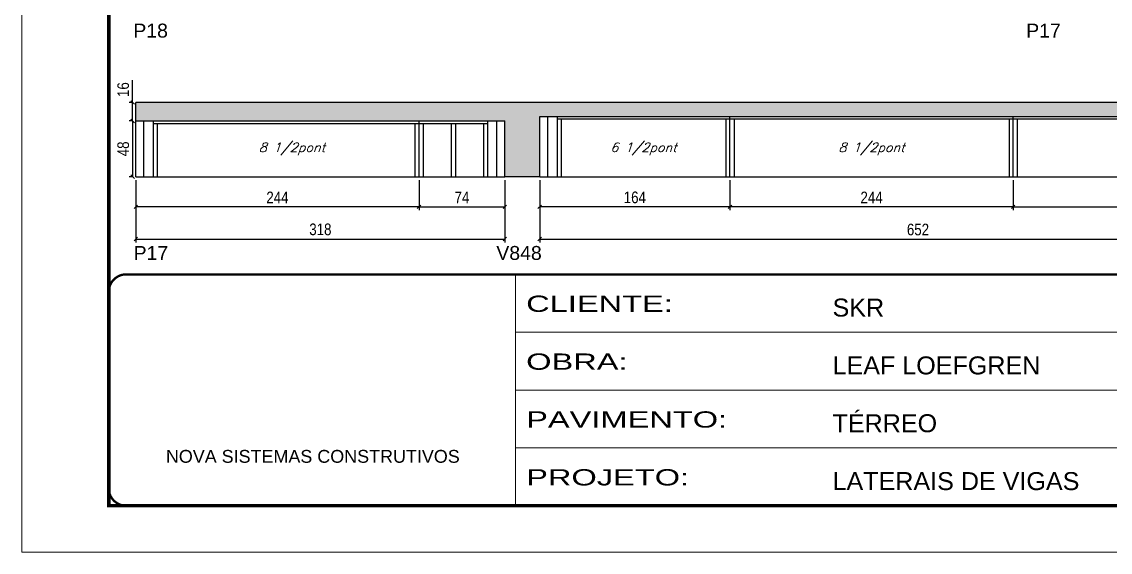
# Model space of a CAD drawing. Extents: x 3309 to 9590, y -2522 to 14608.
# Drawn here: x 6493 to 7431, y 10112 to 10569 of the extents above; entities that cross this region are included whole.
import ezdxf

# ---------------------------------------------------------------- set-up
doc = ezdxf.new("R2010")
doc.units = 0
doc.linetypes.add('CONTINUO', pattern=[0])
doc.linetypes.add('DASHED', pattern=[0.75, 0.5, -0.25])
for name, color, linetype in [('5', 5, 'Continuous'), ('COTA', 241, 'Continuous'), ('Painéis', 200, 'Continuous'), ('SARR_2.2x7', 40, 'Continuous'), ('SARR_3.5x7', 81, 'Continuous'), ('texto', 7, 'Continuous')]:
    doc.layers.add(name, color=color, linetype=linetype)
doc.layers.add('Folhas', color=255, linetype='Continuous', lineweight=9)
doc.layers.add('SARRAFO DE PRESSAO', color=251, linetype='DASHED', lineweight=9)
doc.styles.add('ARIAL', font='arial.ttf')
doc.styles.add('COTA TECNICA', font='techl___.ttf', dxfattribs={"height": 10})
doc.styles.add('Romans', font='romans.shx')
doc.styles.get("Standard").update_dxf_attribs({"font": 'arial.ttf'})
doc.styles.add('Tecnologia', font='')
doc.styles.get('Tecnologia').set_extended_font_data('Forgotten Futurist')
doc.dimstyles.new('PAINEL', dxfattribs={"dimtxt": 10, "dimasz": 3, "dimexe": 3, "dimexo": 3, "dimgap": 3, "dimtad": 1, "dimdec": 1, "dimzin": 12, "dimdsep": 46, "dimtxsty": 'COTA TECNICA', "dimblk1": 'OBLIQUE', "dimblk2": 'OBLIQUE', "dimsah": 1, "dimcen": 0.9, "dimclrd": 4, "dimclre": 4, "dimclrt": 240, "dimadec": 1, "dimazin": 3, "dimtfac": 1, "dimtdec": 1, "dimtmove": 0, "dimatfit": 3, "dimfxl": 1, "dimtolj": 1, "dimtzin": 12, "dimarcsym": 0})

# ---------------------------------------------------------------- blocks, each defined once
blk = doc.blocks.new('9999999999')
at = {"color": 30, "linetype": 'CONTINUO'}
for p, q in [((98564.56, 34230.21), (98564.56, 34429.45)), ((98564.56, 34379.64), (99583.98, 34379.64)), ((98564.56, 34329.83), (99487.98, 34329.83)), ((98564.56, 34280.02), (99487.98, 34280.02))]:
    blk.add_line(p, q, dxfattribs=at)
at = {"color": 30, "linetype": 'CONTINUO', "const_width": 2}
blk.add_lwpolyline([(99583.98, 34230.21), (99583.98, 34414.45, 0.414214), (99568.98, 34429.45), (98228.98, 34429.45, 0.414214), (98213.98, 34414.45), (98213.98, 34245.21, 0.414214), (98228.98, 34230.21), (99583.98, 34230.21)], format="xyb", dxfattribs=at)
at = {"layer": 'Folhas'}
blk.add_lwpolyline([(98138.98, 34190.21), (99623.98, 34190.21), (99623.98, 35240.21), (98138.98, 35240.21)], close=True, dxfattribs=at)
at = {"layer": 'Folhas', "color": 30, "const_width": 3}
blk.add_lwpolyline([(98213.98, 34230.21), (99583.98, 34230.21), (99583.98, 35200.21), (98213.98, 35200.21)], close=True, dxfattribs=at)
at = {"color": 7, "linetype": 'Continuous', "ltscale": 5, "style": 'ARIAL'}
for s, height, p in [('SKR', 15.483, (98837.68, 34393.13)), ('LEAF LOEFGREN', 15.4829, (98837.68, 34343.32)), ('TÉRREO', 15.483, (98837.68, 34293.51)), ('NOVA SISTEMAS CONSTRUTIVOS', 11.0592, (98263.19, 34267.21)), ('LATERAIS DE VIGAS', 15.4829, (98837.68, 34243.7))]:
    blk.add_text(s, height=height, dxfattribs=at).set_placement(p)
at = {"layer": 'Folhas', "color": 7, "style": 'Tecnologia', "width": 1.5}
for s, p in [('CLIENTE:', (98573.65, 34397.17)), ('OBRA:', (98573.65, 34347.31)), ('PAVIMENTO:', (98573.65, 34297.5)), ('PROJETO:', (98573.65, 34247.69))]:
    blk.add_text(s, height=14, dxfattribs=at).set_placement(p)
blk = doc.blocks.new('_Oblique')
at = {"color": 0, "linetype": 'ByBlock', "lineweight": -2}
blk.add_line((-0.5, -0.5), (0.5, 0.5), dxfattribs=at)
blk = doc.blocks.new('*D1822')
at = {"layer": 'COTA', "color": 4, "linetype": 'ByBlock', "lineweight": -2, "transparency": 16777216}
for p, q in [((7347.19, 10432.44), (7347.19, 10406.53)), ((7591.19, 10432.44), (7591.19, 10406.53)), ((7347.19, 10409.53), (7591.19, 10409.53))]:
    blk.add_line(p, q, dxfattribs=at)
at = {"layer": 'Defpoints', "color": 0, "linetype": 'ByBlock', "transparency": 16777216}
for p in [(7347.19, 10435.44), (7591.19, 10435.44), (7591.19, 10409.53)]:
    blk.add_point(p, dxfattribs=at)
at = {"layer": 'COTA', "color": 4, "linetype": 'ByBlock', "lineweight": -2, "transparency": 16777216, "xscale": 3, "yscale": 3, "zscale": 3, "rotation": 180}
blk.add_blockref('_Oblique', (7347.19, 10409.53), dxfattribs=at)
at = {"layer": 'COTA', "color": 4, "linetype": 'ByBlock', "lineweight": -2, "transparency": 16777216, "xscale": 3, "yscale": 3, "zscale": 3}
blk.add_blockref('_Oblique', (7591.19, 10409.53), dxfattribs=at)
at = {"layer": 'COTA', "color": 240, "linetype": 'ByBlock', "transparency": 16777216, "insert": (7469.19, 10417.6), "char_height": 10, "attachment_point": 5, "style": 'COTA TECNICA'}
blk.add_mtext('\\A1;244', dxfattribs=at)
blk = doc.blocks.new('*D1828')
at = {"layer": 'COTA', "color": 4, "linetype": 'ByBlock', "lineweight": -2, "transparency": 16777216}
for p, q in [((6939.19, 10432.44), (6939.19, 10378.82)), ((7591.19, 10432.44), (7591.19, 10378.82)), ((6939.19, 10381.82), (7591.19, 10381.82))]:
    blk.add_line(p, q, dxfattribs=at)
at = {"layer": 'Defpoints', "color": 0, "linetype": 'ByBlock', "transparency": 16777216}
for p in [(6939.19, 10435.44), (7591.19, 10435.44), (7591.19, 10381.82)]:
    blk.add_point(p, dxfattribs=at)
at = {"layer": 'COTA', "color": 4, "linetype": 'ByBlock', "lineweight": -2, "transparency": 16777216, "xscale": 3, "yscale": 3, "zscale": 3, "rotation": 180}
blk.add_blockref('_Oblique', (6939.19, 10381.82), dxfattribs=at)
at = {"layer": 'COTA', "color": 4, "linetype": 'ByBlock', "lineweight": -2, "transparency": 16777216, "xscale": 3, "yscale": 3, "zscale": 3}
blk.add_blockref('_Oblique', (7591.19, 10381.82), dxfattribs=at)
at = {"layer": 'COTA', "color": 240, "linetype": 'ByBlock', "transparency": 16777216, "insert": (7265.19, 10389.93), "char_height": 10, "attachment_point": 5, "style": 'COTA TECNICA'}
blk.add_mtext('\\A1;652', dxfattribs=at)
blk = doc.blocks.new('*D1823')
at = {"layer": 'COTA', "color": 4, "lineweight": -2, "transparency": 16777216}
for p, q in [((7103.19, 10432.44), (7103.19, 10406.53)), ((7347.19, 10432.44), (7347.19, 10406.53)), ((7347.19, 10409.53), (7103.19, 10409.53))]:
    blk.add_line(p, q, dxfattribs=at)
at = {"layer": 'Defpoints', "color": 0, "transparency": 16777216}
for p in [(7103.19, 10435.44, 0), (7347.19, 10435.44, 0), (7103.19, 10409.53)]:
    blk.add_point(p, dxfattribs=at)
at = {"layer": 'COTA', "color": 4, "lineweight": -2, "transparency": 16777216, "xscale": 3, "yscale": 3, "zscale": 3, "rotation": 180}
blk.add_blockref('_Oblique', (7103.19, 10409.53), dxfattribs=at)
at = {"layer": 'COTA', "color": 4, "lineweight": -2, "transparency": 16777216, "xscale": 3, "yscale": 3, "zscale": 3}
blk.add_blockref('_Oblique', (7347.19, 10409.53), dxfattribs=at)
at = {"layer": 'COTA', "color": 240, "transparency": 16777216, "insert": (7225.19, 10417.6), "char_height": 10, "attachment_point": 5, "style": 'COTA TECNICA'}
blk.add_mtext('\\A1;244', dxfattribs=at)
blk = doc.blocks.new('*D1829')
at = {"layer": 'COTA', "color": 4, "lineweight": -2, "transparency": 16777216}
for p, q in [((6939.19, 10432.44), (6939.19, 10406.53)), ((7103.19, 10432.44), (7103.19, 10406.53)), ((7103.19, 10409.53), (6939.19, 10409.53))]:
    blk.add_line(p, q, dxfattribs=at)
at = {"layer": 'Defpoints', "color": 0, "transparency": 16777216}
for p in [(6939.19, 10435.44, 0), (7103.19, 10435.44, 0), (6939.19, 10409.53)]:
    blk.add_point(p, dxfattribs=at)
at = {"layer": 'COTA', "color": 4, "lineweight": -2, "transparency": 16777216, "xscale": 3, "yscale": 3, "zscale": 3, "rotation": 180}
blk.add_blockref('_Oblique', (6939.19, 10409.53), dxfattribs=at)
at = {"layer": 'COTA', "color": 4, "lineweight": -2, "transparency": 16777216, "xscale": 3, "yscale": 3, "zscale": 3}
blk.add_blockref('_Oblique', (7103.19, 10409.53), dxfattribs=at)
at = {"layer": 'COTA', "color": 240, "transparency": 16777216, "insert": (7021.19, 10417.63), "char_height": 10, "attachment_point": 5, "style": 'COTA TECNICA'}
blk.add_mtext('\\A1;164', dxfattribs=at)
blk = doc.blocks.new('*D1824')
at = {"layer": 'COTA', "color": 4, "linetype": 'ByBlock', "lineweight": -2, "transparency": 16777216}
for p, q in [((6835.19, 10432.44), (6835.19, 10406.53)), ((6909.19, 10432.44), (6909.19, 10406.53)), ((6835.19, 10409.53), (6909.19, 10409.53))]:
    blk.add_line(p, q, dxfattribs=at)
at = {"layer": 'Defpoints', "color": 0, "linetype": 'ByBlock', "transparency": 16777216}
for p in [(6835.19, 10435.44), (6909.19, 10435.44), (6909.19, 10409.53)]:
    blk.add_point(p, dxfattribs=at)
at = {"layer": 'COTA', "color": 4, "linetype": 'ByBlock', "lineweight": -2, "transparency": 16777216, "xscale": 3, "yscale": 3, "zscale": 3, "rotation": 180}
blk.add_blockref('_Oblique', (6835.19, 10409.53), dxfattribs=at)
at = {"layer": 'COTA', "color": 4, "linetype": 'ByBlock', "lineweight": -2, "transparency": 16777216, "xscale": 3, "yscale": 3, "zscale": 3}
blk.add_blockref('_Oblique', (6909.19, 10409.53), dxfattribs=at)
at = {"layer": 'COTA', "color": 240, "linetype": 'ByBlock', "transparency": 16777216, "insert": (6872.19, 10417.6), "char_height": 10, "attachment_point": 5, "style": 'COTA TECNICA'}
blk.add_mtext('\\A1;74', dxfattribs=at)
blk = doc.blocks.new('*D1830')
at = {"layer": 'COTA', "color": 4, "linetype": 'ByBlock', "lineweight": -2, "transparency": 16777216}
for p, q in [((6591.19, 10432.44), (6591.19, 10378.82)), ((6909.19, 10432.44), (6909.19, 10378.82)), ((6591.19, 10381.82), (6909.19, 10381.82))]:
    blk.add_line(p, q, dxfattribs=at)
at = {"layer": 'Defpoints', "color": 0, "linetype": 'ByBlock', "transparency": 16777216}
for p in [(6591.19, 10435.44), (6909.19, 10435.44), (6909.19, 10381.82)]:
    blk.add_point(p, dxfattribs=at)
at = {"layer": 'COTA', "color": 4, "linetype": 'ByBlock', "lineweight": -2, "transparency": 16777216, "xscale": 3, "yscale": 3, "zscale": 3, "rotation": 180}
blk.add_blockref('_Oblique', (6591.19, 10381.82), dxfattribs=at)
at = {"layer": 'COTA', "color": 4, "linetype": 'ByBlock', "lineweight": -2, "transparency": 16777216, "xscale": 3, "yscale": 3, "zscale": 3}
blk.add_blockref('_Oblique', (6909.19, 10381.82), dxfattribs=at)
at = {"layer": 'COTA', "color": 240, "linetype": 'ByBlock', "transparency": 16777216, "insert": (6750.19, 10390.06), "char_height": 10, "attachment_point": 5, "style": 'COTA TECNICA'}
blk.add_mtext('\\A1;318', dxfattribs=at)
blk = doc.blocks.new('*D1825')
at = {"layer": 'COTA', "color": 4, "lineweight": -2, "transparency": 16777216}
for p, q in [((6591.19, 10432.44), (6591.19, 10406.53)), ((6835.19, 10432.44), (6835.19, 10406.53)), ((6835.19, 10409.53), (6591.19, 10409.53))]:
    blk.add_line(p, q, dxfattribs=at)
at = {"layer": 'Defpoints', "color": 0, "transparency": 16777216}
for p in [(6591.19, 10435.44, 0), (6835.19, 10435.44, 0), (6591.19, 10409.53)]:
    blk.add_point(p, dxfattribs=at)
at = {"layer": 'COTA', "color": 4, "lineweight": -2, "transparency": 16777216, "xscale": 3, "yscale": 3, "zscale": 3, "rotation": 180}
blk.add_blockref('_Oblique', (6591.19, 10409.53), dxfattribs=at)
at = {"layer": 'COTA', "color": 4, "lineweight": -2, "transparency": 16777216, "xscale": 3, "yscale": 3, "zscale": 3}
blk.add_blockref('_Oblique', (6835.19, 10409.53), dxfattribs=at)
at = {"layer": 'COTA', "color": 240, "transparency": 16777216, "insert": (6713.19, 10417.6), "char_height": 10, "attachment_point": 5, "style": 'COTA TECNICA'}
blk.add_mtext('\\A1;244', dxfattribs=at)
blk = doc.blocks.new('*D1826')
at = {"layer": 'COTA', "color": 4, "lineweight": -2, "transparency": 16777216}
for p, q in [((6588.19, 10483.44), (6585.43, 10483.44)), ((6588.43, 10483.44), (6588.43, 10435.44)), ((6588.19, 10435.44), (6585.43, 10435.44))]:
    blk.add_line(p, q, dxfattribs=at)
at = {"layer": 'Defpoints', "color": 0, "transparency": 16777216}
for p in [(6591.19, 10483.44, 0), (6588.43, 10435.44), (6591.19, 10435.44, 0)]:
    blk.add_point(p, dxfattribs=at)
at = {"layer": 'COTA', "color": 4, "lineweight": -2, "transparency": 16777216, "xscale": 3, "yscale": 3, "zscale": 3}
for p, rotation in [((6588.43, 10483.44), 90), ((6588.43, 10435.44), 270)]:
    blk.add_blockref('_Oblique', p, dxfattribs=dict(at, rotation=rotation))
at = {"layer": 'COTA', "color": 240, "transparency": 16777216, "insert": (6580.33, 10459.44), "char_height": 10, "attachment_point": 5, "rotation": 90, "style": 'COTA TECNICA'}
blk.add_mtext('\\A1;48', dxfattribs=at)
blk = doc.blocks.new('*D1827')
at = {"layer": 'COTA', "color": 4, "lineweight": -2, "transparency": 16777216}
for p, q in [((6588.43, 10499.44), (6588.43, 10518.46)), ((6588.19, 10499.44), (6585.43, 10499.44)), ((6588.43, 10483.44), (6588.43, 10499.44)), ((6588.19, 10483.44), (6585.43, 10483.44))]:
    blk.add_line(p, q, dxfattribs=at)
at = {"layer": 'Defpoints', "color": 0, "transparency": 16777216}
for p in [(6588.43, 10499.44), (6591.19, 10499.44, 0), (6591.19, 10483.44, 0)]:
    blk.add_point(p, dxfattribs=at)
at = {"layer": 'COTA', "color": 4, "lineweight": -2, "transparency": 16777216, "xscale": 3, "yscale": 3, "zscale": 3}
for p, rotation in [((6588.43, 10499.44), 90), ((6588.43, 10483.44), 270)]:
    blk.add_blockref('_Oblique', p, dxfattribs=dict(at, rotation=rotation))
at = {"layer": 'COTA', "color": 240, "transparency": 16777216, "insert": (6580.33, 10510.45), "char_height": 10, "attachment_point": 5, "rotation": 90, "style": 'COTA TECNICA'}
blk.add_mtext('\\A1;16', dxfattribs=at)

msp = doc.modelspace()

# ---------------------------------------------------------------- hatches: boundary and pattern name
at = {"layer": 'COTA'}
h = msp.add_hatch(dxfattribs=at)
h.set_pattern_fill('AR-CONC', color=256, scale=0.03)
h.set_pattern_definition([(50, (1324.692, -581.697), (5.46554, -0.4781726), [0.5715, -6.2865]), (355, (1324.692, -581.697), (-1.0573026, 5.7317054), [0.4572, -5.0292175]), (100.451445, (1325.1474, -581.7367), (4.4082374, 5.2535326), [0.4857003, -5.3427073]), (46.1842, (1324.692, -580.173), (8.1323712, -1.26127), [0.85725, -9.42975]), (96.63556, (1325.37, -580.278), (7.122124, 7.4227837), [0.7285507, -8.014068]), (351.18415, (1324.692, -580.173), (7.122124, 7.422784), [0.685799, -7.543792]), (21, (1325.454, -580.554), (4.5484317, -3.067956), [0.5715, -6.2865]), (326, (1325.454, -580.554), (1.8540609, 5.525639), [0.4572, -5.0292]), (71.451445, (1325.833, -580.8095), (6.4024926, 2.457683), [0.4857003, -5.3426981]), (37.5, (1324.692, -581.6969), (0.0926581, 2.53665117), [0, -4.96824, 0, -5.1054, 0, -5.04825]), (7.5, (1324.692, -581.697), (2.0045899, 3.00541724), [0, -2.91084, 0, -4.85394, 0, -1.92405]), (327.5, (1322.9927, -581.6969), (4.06771786, -0.17186232), [0, -1.905, 0, -5.9436, 0, -7.8867]), (317.5, (1322.2307, -581.697), (4.4438754, 0.7627947), [0, -2.4765, 0, -3.94716, 0, -5.6007])])
h.paths.add_polyline_path([(6939.19, 10487.44), (7591.19, 10487.44), (7591.19, 10499.44), (6591.19, 10499.44), (6591.19, 10483.44), (6909.19, 10483.44), (6909.19, 10435.44), (6939.19, 10435.44)])

# ---------------------------------------------------------------- linework, layer by layer
for p, q in [((7591.19, 10499.44, 0), (6591.19, 10499.44, 0)), ((6591.19, 10483.44, 0), (6591.19, 10499.44, 0)), ((6939.19, 10435.44, 0), (6909.19, 10435.44, 0))]:
    msp.add_line(p, q, dxfattribs=at)
at = {"layer": 'Painéis', "linetype": 'ByBlock'}
for p, q in [((6939.19, 10487.44, 0), (7591.19, 10487.44, 0)), ((6939.19, 10435.44, 0), (6939.19, 10487.44, 0)), ((7103.19, 10435.44, 0), (7103.19, 10487.44, 0)), ((7347.19, 10435.44, 0), (7347.19, 10487.44, 0)), ((6591.19, 10483.44, 0), (6909.19, 10483.44, 0)), ((6591.19, 10435.44, 0), (6591.19, 10483.44, 0)), ((6835.19, 10435.44, 0), (6835.19, 10483.44, 0)), ((6909.19, 10435.44, 0), (6909.19, 10483.44, 0)), ((6591.19, 10435.44, 0), (6909.19, 10435.44, 0)), ((6939.19, 10435.44, 0), (7591.19, 10435.44, 0))]:
    msp.add_line(p, q, dxfattribs=at)
at = {"layer": 'SARR_2.2x7', "linetype": 'Continuous'}
for p, q in [((6946.19, 10435.44, 0), (6946.19, 10487.44, 0)), ((6598.19, 10435.44, 0), (6598.19, 10483.44, 0)), ((6606.19, 10481.24, 0), (6835.19, 10481.24, 0)), ((6835.19, 10481.24, 0), (6894.19, 10481.24, 0)), ((6902.19, 10435.44, 0), (6902.19, 10483.44, 0)), ((6954.19, 10485.24, 0), (7103.19, 10485.24, 0)), ((7103.19, 10485.24, 0), (7347.19, 10485.24, 0)), ((7347.19, 10485.24, 0), (7576.19, 10485.24, 0))]:
    msp.add_line(p, q, dxfattribs=at)
at = {"layer": 'SARR_3.5x7'}
for p, q in [((6954.19, 10487.44, 0), (6954.19, 10435.44, 0)), ((6606.19, 10483.44, 0), (6606.19, 10435.44, 0)), ((6609.69, 10481.24, 0), (6609.69, 10435.44, 0)), ((6831.69, 10481.24, 0), (6831.69, 10435.44, 0)), ((6838.69, 10481.24, 0), (6838.69, 10435.44, 0)), ((6863.01, 10481.24, 0), (6863.01, 10435.44, 0)), ((6866.51, 10481.24, 0), (6866.51, 10435.44, 0)), ((6890.69, 10481.24, 0), (6890.69, 10435.44, 0)), ((6894.19, 10483.44, 0), (6894.19, 10435.44, 0)), ((6957.69, 10485.24, 0), (6957.69, 10435.44, 0)), ((7099.69, 10485.24, 0), (7099.69, 10435.44, 0)), ((7106.69, 10485.24, 0), (7106.69, 10435.44, 0)), ((7343.69, 10485.24, 0), (7343.69, 10435.44, 0)), ((7350.69, 10485.24, 0), (7350.69, 10435.44, 0))]:
    msp.add_line(p, q, dxfattribs=at)

# ---------------------------------------------------------------- block references
at = {"layer": 'SARRAFO DE PRESSAO', "color": 6, "linetype": 'ByBlock'}
msp.add_blockref('9999999999', (-91646.11, -24078.07), dxfattribs=at)

# ---------------------------------------------------------------- texts
at = {"layer": '5', "linetype": 'Continuous'}
for s, rotation, p in [('P18', 0.00004, (6589, 10555.27, 0)), ('P17', 0.00004, (7358.44, 10555.27, 0)), ('P17', 0.00004, (6589.25, 10363.81, 0)), ('V848', 359.99996, (6901.83, 10363.81, 0))]:
    msp.add_text(s, height=12, rotation=rotation, dxfattribs=at).set_placement(p)
at = {"layer": 'texto', "color": 2, "char_height": 8, "attachment_point": 5, "style": 'Romans'}
for s, insert in [('{\\Q19;\\C256;8 1/2pont}', (6725.71, 10459.44, 0)), ('{\\Q19;\\C256;6 1/2pont}', (7028.69, 10459.44, 0)), ('{\\Q19;\\C256;8 1/2pont}', (7225.19, 10459.44, 0))]:
    msp.add_mtext(s, dxfattribs=dict(at, insert=insert))

# ---------------------------------------------------------------- dimensions: what is measured, and where the dimension line sits
at = {"layer": 'COTA'}
for base, p1, p2, angle, picture, middle in [((6588.43, 10499.44), (6591.19, 10483.44, 0), (6591.19, 10499.44, 0), 90, '*D1827', (6580.33, 10510.45)), ((6588.43, 10435.44), (6591.19, 10483.44, 0), (6591.19, 10435.44, 0), 90, '*D1826', (6580.33, 10459.44)), ((6591.19, 10409.53), (6835.19, 10435.44, 0), (6591.19, 10435.44, 0), 180, '*D1825', (6713.19, 10417.6)), ((6939.19, 10409.53), (7103.19, 10435.44, 0), (6939.19, 10435.44, 0), 180, '*D1829', (7021.19, 10417.63)), ((7103.19, 10409.53), (7347.19, 10435.44, 0), (7103.19, 10435.44, 0), 180, '*D1823', (7225.19, 10417.6))]:
    dim = msp.add_linear_dim(base=base, p1=p1, p2=p2, angle=angle, dimstyle='PAINEL', dxfattribs=at)
    dim.commit()
    dim.dimension.update_dxf_attribs({"geometry": picture, "text_midpoint": middle})
at = {"layer": 'COTA', "linetype": 'ByBlock'}
for base, p1, p2, picture, middle in [((6909.19, 10381.82, 0), (6591.19, 10435.44, 0), (6909.19, 10435.44, 0), '*D1830', (6750.19, 10390.06, 0)), ((7591.19, 10381.82, 0), (6939.19, 10435.44, 0), (7591.19, 10435.44, 0), '*D1828', (7265.19, 10389.93, 0))]:
    dim = msp.add_linear_dim(base=base, p1=p1, p2=p2, dimstyle='PAINEL', dxfattribs=at)
    dim.commit()
    dim.dimension.update_dxf_attribs({"geometry": picture, "text_midpoint": middle})
for base, p1, p2, picture, middle in [((6909.19, 10409.53, 0), (6835.19, 10435.44, 0), (6909.19, 10435.44, 0), '*D1824', (6872.19, 10417.6, 0)), ((7591.19, 10409.53, 0), (7347.19, 10435.44, 0), (7591.19, 10435.44, 0), '*D1822', (7469.19, 10417.6, 0))]:
    dim = msp.add_linear_dim(base=base, p1=p1, p2=p2, dimstyle='PAINEL', override={"dimtmove": 1}, dxfattribs=at)
    dim.commit()
    dim.dimension.update_dxf_attribs({"geometry": picture, "text_midpoint": middle})

doc.saveas('drawing.dxf')
